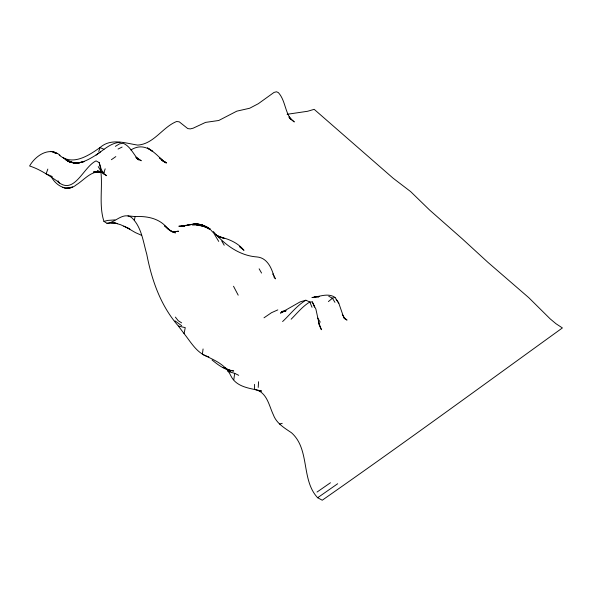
<?xml version="1.0" encoding="UTF-8"?>
<svg xmlns="http://www.w3.org/2000/svg" width="592" height="592" viewBox="0 0 592 592"><rect width="100%" height="100%" fill="white"/><g stroke="black" fill="none" stroke-linecap="round" stroke-linejoin="round"><path stroke-width="0.89" d="M258.216 387.42L258.563 381.729M203.071 348.962L202.36 354.305C213.083 359.655 225.3 363.902 230.784 375.661C236.541 387.656 250.379 388.174 261.605 391.06L259.052 390.868L254.59 389.292L254.56 384.371M233.788 379.753L234.691 373.345L227.861 371.421M208.813 356.843C197.114 353.816 191.127 342.398 184.09 333.629L185.244 327.628L178.407 326.074C160.691 305.842 151.73 280.194 146.742 254.138C143.057 241.529 141.569 226.625 131.357 217.308C122.611 211.943 115.44 222.644 106.997 223.317L103.948 221.401C97.835 202.442 104.495 181.751 99.182 162.585L96.074 160.891C83.132 166.855 74.148 196.729 57.047 181.004C48.411 175.173 39.62 169.186 29.6 165.989C35.32 155.814 49.351 146.098 60.007 155.289M134.354 220.091L135.146 216.591C146.964 215.925 159.729 218.344 167.351 228.275L164.347 225.611L169.889 230.325L167.395 228.497M97.354 170.407L100.588 171.895L93.432 171.991L97.155 171.732L104.051 172.42L105.169 168.831M98.746 151.545L100.011 147.556C111.141 137.84 125.134 143.168 137.714 145.099C154.031 143.982 162.489 127.162 176.601 121.508L179.25 121.834L187.76 128.582L190.291 128.901L193.162 128.183L205.528 122.396L218.766 120.487L236.793 111.163L249.661 108.247L258.312 103.711L274.037 92.411L276.508 91.782L278.373 92.618C284.767 99.641 284.87 109.927 289.858 117.786L289.236 116.876L291.234 119.466L289.421 117.719M47.826 169.09L46.117 173.856L52.296 176.564M291.146 319.214C297.125 313.249 302.497 306.382 309.831 301.994L312.302 301.905L314.611 306.908L312.302 301.905M282.599 321.552C290.258 314.382 296.755 305.672 305.857 300.225L309.831 301.994L312.014 307.278M328.412 301.587L332.415 298.213L335.028 297.413L338.787 303.156L343.242 316.061M100.411 151.959L96.104 154.978C103.674 150.065 110.534 142.857 120.058 142.309M337.684 483.738L317.638 497.731C300.869 479.875 310.215 449.387 291.493 432.767C284.434 427.964 276.471 423.354 273.378 414.859C269.397 406.541 267.739 395.767 259.052 390.868M330.462 482.754L317.023 492.063M263.995 317.808L271.484 312.709L277.811 309.89M111.407 159.699L115.825 156.591M96.363 154.786C89.488 159.085 81.733 163.858 73.29 162.918M115.359 146.357L119.584 143.826L123.217 143.286C130.358 146.35 133.555 154.342 138.476 159.929L135.901 157.146L141.273 160.75L137.174 158.73M118.045 149.051L122.115 147.06M283.642 311.592L280.438 313.101L300.181 301.861L305.857 300.225M130.899 149.954C143.819 141.969 153.247 151.064 161.964 159.884L159.411 157.709L164.265 161.786M103.948 221.401L107.803 220.402L114.966 219.913M279.431 424.027L282.236 423.339M84.219 161.564C78.314 163.2 71.588 163.792 66.326 160.092M84.079 161.586L77.944 162.948L74.451 163.029L68.258 161.29M51.571 177.326C56.573 186.051 67.503 192.341 76.449 184.748C84.049 180.02 90.776 170.97 100.588 171.895M179.457 226.529L186.576 225.404L183.409 225.937C192.444 223.524 202.619 222.733 210.234 229.208L204.351 226.336L196.877 225.152L203.544 225.885L206.971 227.313L208.784 228.963M285.625 310.978L281.548 311.51L285.662 311.044M65.372 188.212L72.557 187.057L68.946 188.411L65.675 188.559L62.804 187.257M287.098 114.3L307.596 111.274L314.182 109.335L393.155 178.236L410.633 191.586L429.518 209.953L462.248 238.805L487.919 262.345L528.811 297.702L550.19 318.888L556.006 323.75L562.4 327.938C482.569 385.599 403.048 443.793 322.248 500.218L317.638 497.731M79.705 162.822L71.514 162.312L65.978 159.781L68.221 161.239L63.351 158.042M70.241 161.971L65.631 159.389L71.514 162.312L74.784 163.118L79.787 162.807M106.997 223.317L114.337 222.858M314.515 296.851L319.169 296.562L311.947 297.517C319.502 296.762 328.072 292.589 335.028 297.413M182.617 226.033L178.851 226.233L184.748 225.989M285.855 310.793L284.301 310.852L286.069 310.793M184.105 225.996L181.862 226.07L184.312 226.151M136.752 158.308L138.595 158.471L136.293 158.057M127.968 215.851L135.146 216.591M72.698 162.83L75.421 163.14M318.563 296.755L316.868 296.555L318.6 296.881M175.032 231.842L171.998 231.479L175.387 232.922L169.282 230.103M110.711 222.784L117.608 223.658L115.077 222.992M102.32 172.161L104.051 172.42M50.668 151.345L54.146 151.974M224.819 367.469L230.71 371.384L226.78 369.401L233.685 370.999C225.263 370.385 218.381 365.131 212.062 360.003M52.932 152.262L57.357 153.58L54.523 152.706M71.565 162.511L68.968 161.727L71.329 162.63M114.234 222.77L120.738 224.775L129.885 229.06L123.765 226.1M74.784 163.118L68.694 161.216L63.018 157.502M226.78 369.401L229.215 370.207L222.918 367.343M202.531 225.966L199.948 224.975L192.23 224.805L199.223 224.464L204.58 225.833L198.468 224.065L191.512 224.486C196.699 223.621 202.205 223.917 206.379 227.461M141.488 235.276L135.42 232.604L126.718 227.52M104.007 149.317L100.011 147.556C88.541 155.711 72.409 166.278 59.267 155.126M163.866 161.594L166.13 162.622L161.845 160.388M216.184 235.105L224.183 238.443L218.359 236.563C228.083 238.739 237.577 242.357 243.985 250.335L240.589 247.5M234.691 373.345L238.702 375.321M65.978 159.781L70.337 161.986M205.158 226.854L199.223 224.464L195.464 224.161L202.02 224.879L206.749 227.742M328.752 296.259L332.415 298.213L334.946 302.334M210.234 229.208L204.351 226.336L206.971 227.313L200.71 225.456L203.544 225.885L205.365 226.936M169.934 230.48L172.531 231.99L167.492 228.527M161.979 160.462L166.359 163.052L161.705 159.64M216.961 235.564L219.306 236.948L215.547 234.462M181.67 325.718L175.025 320.871M102.853 173.323L106.627 175.706L101.883 171.998M181.611 322.855L178.207 320.694L175.387 317.105M206.312 227.691L203.544 225.885L199.948 224.975L205.217 226.699L199.223 224.464L196.181 224.612L202.708 225.552L204.07 226.484M343.723 317.675L347.023 320.109L343.752 317.43M239.775 246.805L241.173 247.841L239.878 246.857M289.71 118.296L294.305 121.93L288.94 117.253M213.342 231.539C224.575 244.548 239.116 255.633 256.884 256.943C266.844 257.69 271.439 267.473 273.8 275.894L272.956 273.896L275.48 278.854L273.874 276.952M343.663 317.534L345.491 319.295L342.287 314.574M210.93 230.133L213.793 233.181L218.714 241.41M178.407 326.074L184.09 333.629M336.13 299.367L338.787 303.156M317.697 318.104L320.279 322.159M98.242 166.611L100.758 170.814M58.06 180.819L59.4 183.061M221.778 241.07L224.213 245.229M259.133 268.812L261.568 273.06M238.199 295.171L233.514 286.247M313.397 304.406L315.869 309.017L319.391 325.193L318.733 322.751M319.502 325.785L321.419 329.722L318.518 321.937M103.43 173.915L101.143 168.949L99.182 162.585M190.617 224.657L187.457 225.167L194.62 224.102L190.617 224.657M178.407 231.213L174.322 231.724L178.407 231.213M150.028 149.517L147.452 147.911L152.721 151.426L150.028 149.517"/></g></svg>
